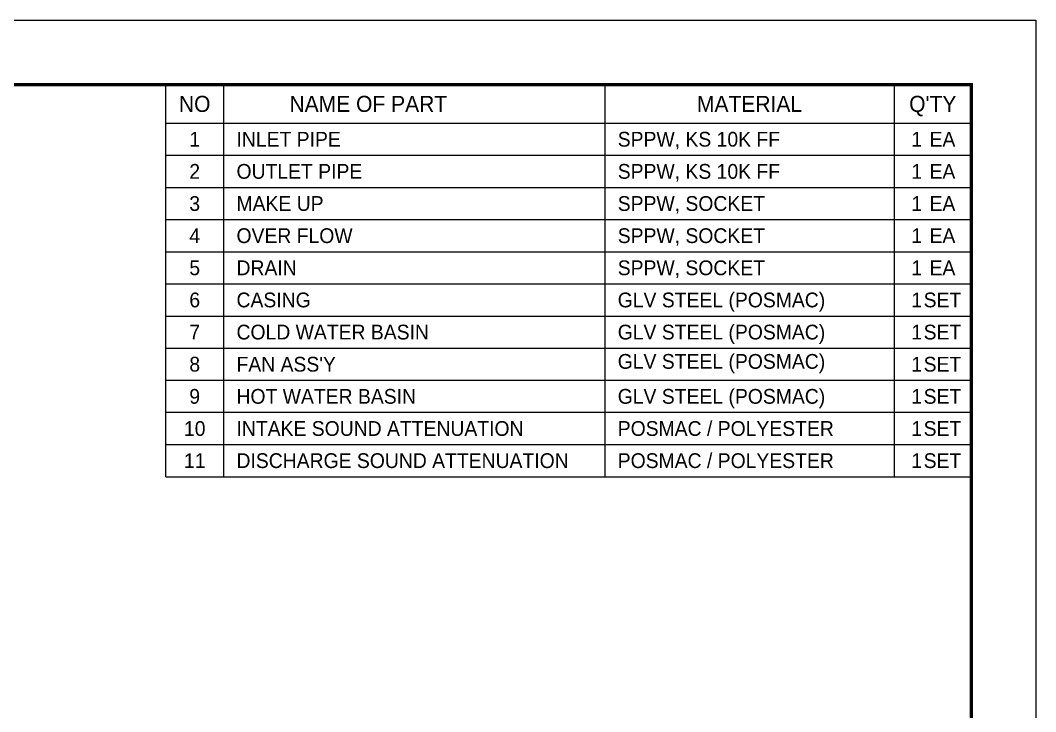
# Model space of a CAD drawing. Header units: millimetres. Extents: x -17070 to 37126, y -291348 to 36053.
# Drawn here: x 26072 to 37126, y 28524 to 36053 of the extents above; entities that cross this region are included whole.
import ezdxf
from ezdxf.enums import TextEntityAlignment as Align

# ---------------------------------------------------------------- set-up
doc = ezdxf.new("R2010")
doc.units = ezdxf.units.MM
for name, color, linetype in [('냉각탑_box', 1, 'Continuous'), ('냉각탑_form', 1, 'Continuous'), ('냉각탑_text', 3, 'Continuous')]:
    doc.layers.add(name, color=color, linetype=linetype)
doc.styles.add('돋움', font='Dotum.ttf')

msp = doc.modelspace()

# ---------------------------------------------------------------- linework, layer by layer
at = {"layer": 'Defpoints'}
msp.add_lwpolyline([(7718.8, 36052.6), (37126, 36052.6), (37126, 15257.5), (7718.8, 15257.5)], close=True, dxfattribs=at)
at = {"layer": '냉각탑_box'}
for p, q in [((27655.9, 31082.4), (27655.9, 35352.4)), ((27655.9, 35352.4), (36425.9, 35352.4)), ((28285.9, 35352.4), (28285.9, 31082.4)), ((32435.9, 35352.4), (32435.9, 31082.4)), ((35585.9, 35352.4), (35585.9, 31082.4)), ((36425.9, 35352.4), (36425.9, 31782.4)), ((27655.9, 34932.4), (36425.9, 34932.4)), ((27655.9, 34582.4), (36425.9, 34582.4)), ((27655.9, 34232.4), (36425.9, 34232.4)), ((27655.9, 33882.4), (36425.9, 33882.4)), ((27655.9, 33532.4), (36425.9, 33532.4)), ((27655.9, 33182.4), (36425.9, 33182.4)), ((27655.9, 32832.4), (36425.9, 32832.4)), ((27655.9, 32482.4), (36425.9, 32482.4)), ((27655.9, 32132.4), (36425.9, 32132.4)), ((36425.9, 31782.4), (27655.9, 31782.4)), ((27655.9, 31432.4), (36425.9, 31432.4)), ((27655.9, 31082.4), (36425.9, 31082.4))]:
    msp.add_line(p, q, dxfattribs=at)
at = {"layer": '냉각탑_form', "const_width": 35}
msp.add_lwpolyline([(8419, 35352.4), (8419, 15957.7), (36425.9, 15957.7), (36425.9, 35352.4)], close=True, dxfattribs=at)

# ---------------------------------------------------------------- texts
at = {"layer": '냉각탑_text', "style": '돋움'}
for s, height, p in [('NO', 175, (27970.9, 35142.4)), ('NAME OF PART', 175, (29860.9, 35142.4)), ('MATERIAL', 175, (34010.9, 35142.4)), ("Q'TY", 175, (36005.9, 35142.4)), ('1', 161, (27970.9, 34757.4)), ('1', 161, (35830.9, 34757.4)), ('EA', 161, (36110.9, 34757.4)), ('2', 161, (27970.9, 34407.4)), ('1', 161, (35830.9, 34407.4)), ('EA', 161, (36110.9, 34407.4)), ('3', 161, (27970.9, 34057.4)), ('1', 161, (35830.9, 34057.4)), ('EA', 161, (36110.9, 34057.4)), ('4', 161, (27970.9, 33707.4)), ('1', 161, (35830.9, 33707.4)), ('EA', 161, (36110.9, 33707.4)), ('5', 161, (27970.9, 33357.4)), ('1', 161, (35830.9, 33357.4)), ('EA', 161, (36110.9, 33357.4)), ('6', 161, (27970.9, 33007.4)), ('1', 161, (35830.9, 33007.4)), ('SET', 161, (36110.9, 33007.4)), ('7', 161, (27970.9, 32657.4)), ('1', 161, (35830.9, 32657.4)), ('SET', 161, (36110.9, 32657.4)), ('8', 161, (27970.9, 32307.4)), ('1', 161, (35830.9, 32307.4)), ('SET', 161, (36110.9, 32307.4)), ('9', 161, (27970.9, 31957.4)), ('1', 161, (35830.9, 31957.4)), ('SET', 161, (36110.9, 31957.4)), ('10', 161, (27970.9, 31607.4)), ('1', 161, (35830.9, 31607.4)), ('SET', 161, (36110.9, 31607.4)), ('11', 161, (27970.9, 31257.4)), ('1', 161, (35830.9, 31257.4)), ('SET', 161, (36110.9, 31257.4))]:
    msp.add_text(s, height=height, dxfattribs=at).set_placement(p, align=Align.MIDDLE_CENTER)
for s, p in [('INLET PIPE', (28425.9, 34757.4)), ('SPPW, KS 10K FF', (32575.9, 34757.4)), ('OUTLET PIPE', (28425.9, 34407.4)), ('SPPW, KS 10K FF', (32575.9, 34407.4)), ('MAKE UP', (28425.9, 34057.4)), ('SPPW, SOCKET', (32575.9, 34057.4)), ('OVER FLOW', (28425.9, 33707.4)), ('SPPW, SOCKET', (32575.9, 33707.4)), ('DRAIN', (28425.9, 33357.4)), ('SPPW, SOCKET', (32575.9, 33357.4)), ('CASING', (28425.9, 33007.4)), ('GLV STEEL (POSMAC)', (32575.9, 33007.4)), ('COLD WATER BASIN', (28425.9, 32657.4)), ('GLV STEEL (POSMAC)', (32575.9, 32657.4)), ("FAN ASS'Y", (28425.9, 32307.4)), ('GLV STEEL (POSMAC)', (32575.9, 32338.2)), ('HOT WATER BASIN', (28425.9, 31957.4)), ('GLV STEEL (POSMAC)', (32575.9, 31957.4)), ('INTAKE SOUND ATTENUATION', (28425.9, 31607.4)), ('POSMAC / POLYESTER', (32575.9, 31607.4)), ('DISCHARGE SOUND ATTENUATION', (28425.9, 31257.4)), ('POSMAC / POLYESTER', (32575.9, 31257.4))]:
    msp.add_text(s, height=161, dxfattribs=at).set_placement(p, align=Align.MIDDLE_LEFT)

doc.saveas('drawing.dxf')
